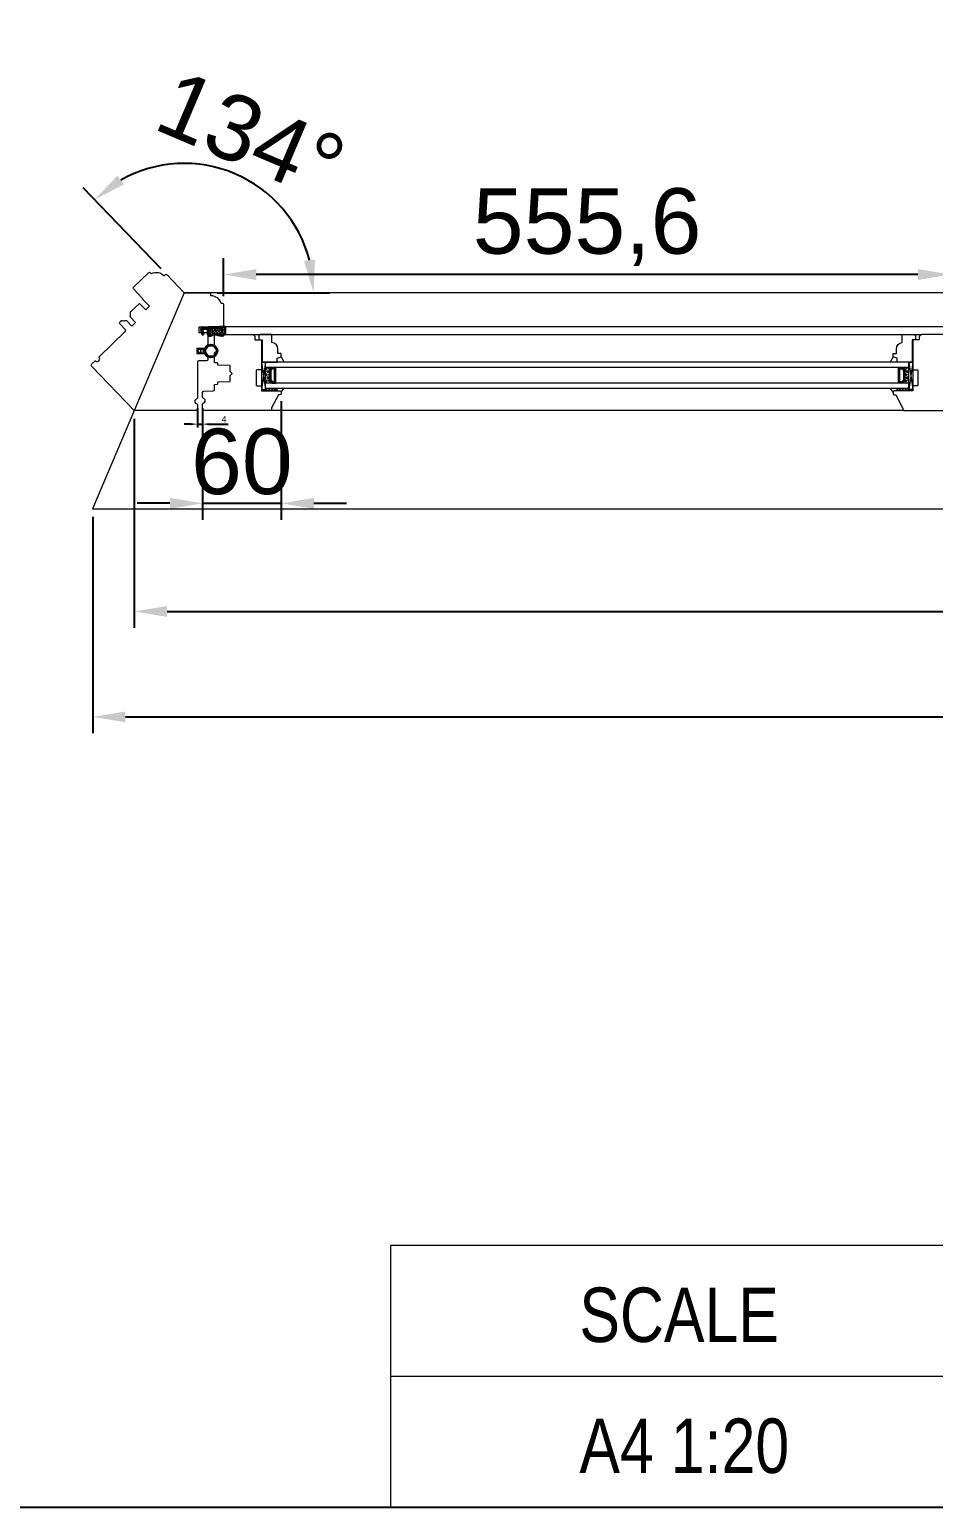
# Model space of a CAD drawing. Header units: millimetres. Extents: x 0 to 182016, y 11 to 3710.
# Drawn here: x 43149 to 43840, y 11 to 1140 of the extents above; entities that cross this region are included whole.
import ezdxf

# ---------------------------------------------------------------- set-up
doc = ezdxf.new("R2010")
doc.units = ezdxf.units.MM
for name, color, linetype, lineweight in [('Matmenys', 10, 'Continuous', 20), ('OTHER', 251, 'Continuous', 13), ('Stakta', 7, 'Continuous', 25), ('Testinės profilio linijos', 7, 'Continuous', 5)]:
    doc.layers.add(name, color=color, linetype=linetype, lineweight=lineweight)
doc.layers.add('Stiklo paketas', color=7, linetype='Continuous')
doc.styles.get("Standard").update_dxf_attribs({"font": 'arial.ttf'})
doc.dimstyles.new('2', dxfattribs={"dimscale": 2, "dimtxt": 2.5, "dimasz": 2.5, "dimexe": 1.25, "dimexo": 0.625, "dimtad": 1, "dimtxsty": 'Standard', "dimcen": 2.5, "dimadec": 0, "dimazin": 0, "dimtfac": 1, "dimtmove": 0, "dimatfit": 3, "dimfxl": 1, "dimarcsym": 0})
doc.dimstyles.new('Padidinti matmenys', dxfattribs={"dimscale": 10, "dimtxt": 5, "dimasz": 2.5, "dimexe": 1.25, "dimexo": 0.625, "dimtad": 1, "dimdec": 1, "dimtxsty": 'Standard', "dimcen": 2.5, "dimadec": 0, "dimazin": 0, "dimtfac": 1, "dimtdec": 1, "dimtmove": 0, "dimatfit": 3, "dimfxl": 1, "dimarcsym": 0})

# ---------------------------------------------------------------- blocks, each defined once
blk = doc.blocks.new('*D1687')
at = {"color": 0, "lineweight": -2, "transparency": 16777216}
for p, q in [((43229.4, 842.4), (43229.4, 682.7)), ((45789.3, 842.4), (45789.3, 682.7)), ((43254.4, 695.2), (45764.3, 695.2))]:
    blk.add_line(p, q, dxfattribs=at)
at = {"color": 0, "transparency": 16777216}
for points in [[(43254.4, 699.4), (43254.4, 691.1), (43229.4, 695.2)], [(45764.3, 699.4), (45764.3, 691.1), (45789.3, 695.2)]]:
    blk.add_solid(points, dxfattribs=at)
at = {"layer": 'Defpoints', "color": 0, "transparency": 16777216}
for p in [(43229.4, 848.6), (45789.3, 848.6), (45789.3, 695.2)]:
    blk.add_point(p, dxfattribs=at)
at = {"color": 0, "lineweight": 5, "transparency": 16777216, "insert": (44509.4, 727), "char_height": 50, "attachment_point": 5}
blk.add_mtext('2560', dxfattribs=at)
blk = doc.blocks.new('*D1690')
at = {"color": 0, "lineweight": -2, "transparency": 16777216}
for p, q in [((43297.6, 935.9), (43297.6, 965)), ((43853.2, 935.9), (43853.2, 965)), ((43828.2, 952.5), (43322.6, 952.5))]:
    blk.add_line(p, q, dxfattribs=at)
at = {"color": 0, "transparency": 16777216}
for points in [[(43322.6, 956.7), (43322.6, 948.4), (43297.6, 952.5)], [(43828.2, 956.7), (43828.2, 948.4), (43853.2, 952.5)]]:
    blk.add_solid(points, dxfattribs=at)
at = {"layer": 'Defpoints', "color": 0, "transparency": 16777216}
for p in [(43297.6, 952.5), (43297.6, 929.6), (43853.2, 929.6)]:
    blk.add_point(p, dxfattribs=at)
at = {"color": 0, "lineweight": 5, "transparency": 16777216, "insert": (43575.4, 988.8), "char_height": 50, "attachment_point": 5}
blk.add_mtext('555,6', dxfattribs=at)
blk = doc.blocks.new('*D1691')
at = {"color": 0, "lineweight": -2, "transparency": 16777216}
for p, q in [((43197.6, 767.4), (43197.6, 602.2)), ((45821.2, 767.4), (45821.2, 602.2)), ((43222.6, 614.7), (45796.2, 614.7))]:
    blk.add_line(p, q, dxfattribs=at)
at = {"color": 0, "transparency": 16777216}
for points in [[(43222.6, 618.8), (43222.6, 610.5), (43197.6, 614.7)], [(45796.2, 618.8), (45796.2, 610.5), (45821.2, 614.7)]]:
    blk.add_solid(points, dxfattribs=at)
at = {"layer": 'Defpoints', "color": 0, "transparency": 16777216}
for p in [(43197.6, 773.6), (45821.2, 773.6), (45821.2, 614.7)]:
    blk.add_point(p, dxfattribs=at)
at = {"color": 0, "lineweight": 5, "transparency": 16777216, "insert": (44509.4, 651), "char_height": 50, "attachment_point": 5}
blk.add_mtext('2623,6', dxfattribs=at)
blk = doc.blocks.new('*D1692')
at = {"color": 0, "lineweight": -2, "transparency": 16777216}
for p, q in [((43341.6, 855.9), (43341.6, 765.3)), ((43281.6, 845.6), (43281.6, 765.3)), ((43256.6, 777.8), (43231.6, 777.8)), ((43281.6, 777.8), (43341.6, 777.8)), ((43366.6, 777.8), (43391.6, 777.8))]:
    blk.add_line(p, q, dxfattribs=at)
at = {"color": 0, "transparency": 16777216}
for points in [[(43256.6, 781.9), (43256.6, 773.6), (43281.6, 777.8)], [(43366.6, 781.9), (43366.6, 773.6), (43341.6, 777.8)]]:
    blk.add_solid(points, dxfattribs=at)
at = {"layer": 'Defpoints', "color": 0, "transparency": 16777216}
for p in [(43341.6, 862.1), (43281.6, 851.9), (43341.6, 777.8)]:
    blk.add_point(p, dxfattribs=at)
at = {"color": 0, "lineweight": 5, "transparency": 16777216, "insert": (43311.6, 809.5), "char_height": 50, "attachment_point": 5}
blk.add_mtext('60', dxfattribs=at)
blk = doc.blocks.new('*D1693')
at = {"layer": 'Defpoints', "color": 0, "transparency": 16777216}
for p in [(43277.6, 851.6), (43281.6, 851.6), (43281.6, 838.3)]:
    blk.add_point(p, dxfattribs=at)
at = {"layer": 'Matmenys', "color": 0, "lineweight": -2, "transparency": 16777216}
for p, q in [((43277.6, 850.4), (43277.6, 835.8)), ((43281.6, 850.4), (43281.6, 835.8)), ((43272.6, 838.3), (43267.6, 838.3)), ((43277.6, 838.3), (43281.6, 838.3)), ((43286.6, 838.3), (43301, 838.3))]:
    blk.add_line(p, q, dxfattribs=at)
at = {"layer": 'Matmenys', "color": 0, "transparency": 16777216}
for points in [[(43272.6, 839.1), (43272.6, 837.4), (43277.6, 838.3)], [(43286.6, 839.1), (43286.6, 837.4), (43281.6, 838.3)]]:
    blk.add_solid(points, dxfattribs=at)
at = {"layer": 'Matmenys', "color": 0, "lineweight": 5, "transparency": 16777216, "insert": (43298, 842), "char_height": 5, "attachment_point": 5}
blk.add_mtext('4', dxfattribs=at)
blk = doc.blocks.new('*D2089')
at = {"color": 0, "lineweight": -2, "ltscale": 0.1, "transparency": 16777216}
for p, q in [((43250, 956.8), (43190.2, 1018.7)), ((43292.8, 938.6), (43378.9, 938.6))]:
    blk.add_line(p, q, dxfattribs=at)
blk.add_arc((43267.6, 938.6), 98.8, 14.5306, 119.4694, dxfattribs=at)
at = {"color": 0, "ltscale": 0.1, "transparency": 16777216}
for points in [[(43221.5, 1021.4), (43216.5, 1028), (43198.9, 1009.7)], [(43367.4, 964), (43359.1, 962.9), (43366.4, 938.6)]]:
    blk.add_solid(points, dxfattribs=at)
at = {"layer": 'Defpoints', "color": 0, "ltscale": 0.1, "transparency": 16777216}
for p in [(43337.9, 1008.1), (43254.4, 952.3), (43267.6, 938.6), (43267.6, 938.6), (43286.6, 938.6)]:
    blk.add_point(p, dxfattribs=at)
at = {"color": 0, "ltscale": 0.1, "transparency": 16777216, "insert": (43318.6, 1058.9), "char_height": 50, "attachment_point": 5, "rotation": 337}
blk.add_mtext('134°', dxfattribs=at)

msp = doc.modelspace()

# ---------------------------------------------------------------- hatches: boundary and pattern name
at = {"lineweight": 0}
h = msp.add_hatch(dxfattribs=at)
h.set_pattern_fill('HEX', color=256, scale=0.25, angle=90, style=0)
h.set_pattern_definition([(90, (23945.9227, -12037.7661), (1.374815, -4e-16), [0.79375, -1.5875]), (330, (23945.9227, -12037.7661), (-0.6874075, -1.190624716), [0.79375, -1.5875]), (30, (23945.9227, -12036.9724), (0.6874075, -1.190624716), [0.79375, -1.5875])])
h.paths.add_polyline_path([(43329.5872612, 869.6421489), (43334.5872612, 869.6421489), (43332.5872612, 871.6421489), (43332.5872612, 879.6421489), (43334.5872612, 881.6421489), (43329.5872612, 881.642858)])
h = msp.add_hatch(dxfattribs=at)
h.set_pattern_fill('JIS_WOOD', color=256, angle=90, style=0)
h.set_pattern_definition([(45, (23945.9227, -12037.76614), (0.5, -0.5), [])])
h.paths.add_polyline_path([(43332.5872612, 879.6421489), (43332.5872612, 871.6421489), (43334.5872612, 869.6421489), (43337.5872612, 869.6421489), (43337.6049946, 881.6787315), (43334.5872612, 881.6421489)])
h.paths.add_polyline_path([(43333.5872612, 872.0563625), (43333.5872612, 879.2279353), (43335.0014747, 880.6421489), (43336.5872612, 880.6421489), (43336.5872612, 870.6421489), (43335.0014747, 870.6421489)], flags=16)
h = msp.add_hatch(dxfattribs=at)
h.set_pattern_fill('JIS_WOOD', color=256, angle=90, style=0)
h.set_pattern_definition([(45, (26832.1894, -12037.76614), (0.5, -0.5), [])])
h.paths.add_polyline_path([(43818.2261579, 879.6421489), (43818.2261579, 871.6421489), (43816.2261579, 869.6421489), (43813.2261579, 869.6421489), (43813.2084245, 881.6787315), (43816.2261579, 881.6421489)])
h.paths.add_polyline_path([(43817.2261579, 872.0563625), (43817.2261579, 879.2279353), (43815.8119444, 880.6421489), (43814.2261579, 880.6421489), (43814.2261579, 870.6421489), (43815.8119444, 870.6421489)], flags=16)
h = msp.add_hatch(dxfattribs=at)
h.set_pattern_fill('HEX', color=256, scale=0.25, angle=90, style=0)
h.set_pattern_definition([(90, (26832.1894, -12037.7661), (1.374815, -4e-16), [0.79375, -1.5875]), (330, (26832.1894, -12037.7661), (-0.6874075, -1.190624716), [0.79375, -1.5875]), (30, (26832.1894, -12036.9724), (0.6874075, -1.190624716), [0.79375, -1.5875])])
h.paths.add_polyline_path([(43821.2261579, 869.6421489), (43816.2261579, 869.6421489), (43818.2261579, 871.6421489), (43818.2261579, 879.6421489), (43816.2261579, 881.6421489), (43821.2261579, 881.642858)])
at = {"lineweight": 0, "ltscale": 0.5}
h = msp.add_hatch(dxfattribs=at)
h.set_pattern_fill('ANSI37', color=256, scale=0.5, angle=90, style=0)
h.set_pattern_definition([(135, (42289.6937, 863.6429), (-1.122532, -1.122532), []), (225, (42289.6937, 863.6429), (1.122532, -1.122532), [])])
h.paths.add_polyline_path([(43338.5872612, 865.642858), (43329.5872612, 865.642858), (43329.5872612, 863.642858), (43338.5872612, 863.642858)])
h = msp.add_hatch(dxfattribs=at)
h.set_pattern_fill('ANSI37', color=256, scale=0.5, angle=90, style=0)
h.set_pattern_definition([(135, (45175.9604, 863.6429), (-1.122532, -1.122532), []), (225, (45175.9604, 863.6429), (1.122532, -1.122532), [])])
h.paths.add_polyline_path([(43812.2261579, 865.642858), (43821.2261579, 865.642858), (43821.2261579, 863.642858), (43812.2261579, 863.642858)])
at = {"layer": 'Matmenys'}
h = msp.add_hatch(dxfattribs=at)
h.set_pattern_fill('ANSI37', color=252, scale=0.5, angle=-93.5893456117, style=0)
h.set_pattern_definition([(311.4106544, (39163.6566, -271281.5436), (1.190606082, 1.0500540025), []), (41.4106544, (39163.6566, -271281.5436), (-1.0500540025, 1.190606082), [])])
edge = h.paths.add_edge_path()
edge.add_arc((43295.6731093, 911.7625878), 0.1, 363.5893456117, 453.5893456117, ccw=False)
edge.add_line((43295.7729132, 911.7688483), (43295.8699964, 910.2211625))
edge.add_arc((43296.119506, 910.2368138), 0.25, 183.5893456117, 363.5893456117)
edge.add_line((43296.3690156, 910.252465), (43296.2406299, 912.29917))
edge.add_arc((43296.1408261, 912.2929095), 0.1, 363.5893456117, 453.589345619)
edge.add_line((43296.1345656, 912.3927133), (43296.1298206, 912.4683563))
edge.add_line((43296.1298206, 912.4683563), (43298.1116215, 912.5926707))
edge.add_spline(control_points=[(43298.1116215, 912.5926707), (43298.19078, 912.5808683), (43298.2607717, 912.5696928), (43298.3445225, 912.5478989), (43298.3680868, 912.538513), (43298.3919698, 912.5258182), (43298.4000295, 912.5195689), (43298.4245173, 912.4939801), (43298.4434101, 912.4647431), (43298.4771135, 912.3604233), (43298.4902354, 912.2874911), (43298.5099376, 912.0345081), (43298.4994393, 911.8206739), (43298.4801111, 911.3781955), (43298.4756357, 911.1588666), (43298.4745596, 910.7389757), (43298.4775915, 910.5358896), (43298.490302, 909.9456823), (43298.5034784, 909.5776321), (43298.5032167, 908.8244507), (43298.4847204, 908.4477009), (43298.381534, 907.8545964), (43298.32164, 907.6270254), (43298.1686044, 907.2299242), (43298.085855, 907.0581366), (43297.8818548, 906.7169688), (43297.76174, 906.5507662), (43297.4942949, 906.2596064), (43297.3466212, 906.1360264), (43297.0654367, 905.9763077), (43296.9301404, 905.9287538), (43296.6288416, 905.8691488), (43296.4652416, 905.8584455), (43295.8806448, 905.8721894), (43295.4167292, 905.9669436), (43294.5242331, 906.1386858), (43294.0971529, 906.2223804), (43293.0188043, 906.4335667), (43292.3607537, 906.5673008), (43291.3676518, 906.6922268), (43291.0640506, 906.7227207), (43290.442007, 906.7470561), (43290.126103, 906.7395154), (43289.5768947, 906.6546311), (43289.3408113, 906.5932924), (43288.9401599, 906.4208321), (43288.7815274, 906.3259836), (43288.4828686, 906.1417152), (43288.3414113, 906.0518577), (43288.0396285, 905.8957746), (43287.8745757, 905.8258045), (43287.509454, 905.7060733), (43287.3085039, 905.6630707), (43286.9690873, 905.639172), (43286.8271018, 905.6523778), (43286.6318811, 905.7124171), (43286.5665533, 905.7491573), (43286.43983, 905.8577064), (43286.3806521, 905.9297725), (43286.2235746, 906.1938601), (43286.1420749, 906.4349684), (43286.0254576, 906.9853794), (43285.9889261, 907.2935745), (43285.9356546, 907.8897923), (43285.9164322, 908.1773433), (43285.8730727, 908.7078331), (43285.8509365, 908.9560916), (43285.8147222, 909.3608939), (43285.8006358, 909.5182972), (43285.7725137, 909.8422296), (43285.7574776, 910.0205469), (43285.6891926, 910.3234139), (43285.6535576, 910.4412359), (43285.5579608, 910.6537147), (43285.5048139, 910.7476295), (43285.3861732, 910.8928232), (43285.3305509, 910.9478414), (43285.2067837, 911.0369333), (43285.1431567, 911.0698127), (43285.0242926, 911.1179809), (43284.9672156, 911.1348622), (43284.8666352, 911.1608061), (43284.8222396, 911.1705236), (43284.7812433, 911.1795596)], knot_values=[0, 0, 0, 0, 0.2245066002, 0.2245066002, 0.377043448, 0.377043448, 0.5295802957, 0.5295802957, 0.8082977366, 0.8082977366, 1.0870151774, 1.0870151774, 1.6244414062, 1.6244414062, 2.161867635, 2.161867635, 2.6992938638, 2.6992938638, 3.7741463214, 3.7741463214, 5.0334406395, 5.0334406395, 5.8656302806, 5.8656302806, 6.5060139406, 6.5060139406, 7.1463976006, 7.1463976006, 7.7996240151, 7.7996240151, 8.3563201169, 8.3563201169, 8.9130162187, 8.9130162187, 10.239934143, 10.239934143, 11.5668520673, 11.5668520673, 13.5970761059, 13.5970761059, 14.4582175179, 14.4582175179, 15.3193589298, 15.3193589298, 15.9856015553, 15.9856015553, 16.5061017172, 16.5061017172, 17.0266018791, 17.0266018791, 17.547102041, 17.547102041, 18.1672448488, 18.1672448488, 18.7176261004, 18.7176261004, 19.1465766047, 19.1465766047, 19.5755271091, 19.5755271091, 20.3898249977, 20.3898249977, 21.2041228863, 21.2041228863, 21.9655448497, 21.9655448497, 22.7269668131, 22.7269668131, 23.2229068178, 23.2229068178, 23.7188468224, 23.7188468224, 24.0184411081, 24.0184411081, 24.2549295987, 24.2549295987, 24.4119994701, 24.4119994701, 24.5501072405, 24.5501072405, 24.6882150108, 24.6882150108, 24.8099116426, 24.8099116426, 24.8099116426, 24.8099116426], degree=3, periodic=0)
edge.add_line((43284.7812433, 911.1795596), (43295.6668488, 911.8623916))

# ---------------------------------------------------------------- linework, layer by layer
at = {"lineweight": 5}
for p, q in [((43267.5872612, 938.642858), (43197.5489165, 773.642858)), ((43197.5489165, 773.642858), (45821.181193, 773.642858))]:
    msp.add_line(p, q, dxfattribs=at)
for p, q in [((43281.1793742, 912.4564378), (43280.149033, 911.3899731)), ((43280.149033, 911.3899731), (43280.1803354, 910.8909539)), ((43280.1803354, 910.8909539), (43280.3276213, 910.9001929)), ((43280.3276213, 910.9001929), (43281.3110678, 906.5531024)), ((43280.8330838, 910.9318995), (43295.6668488, 911.8623916)), ((43280.8330838, 910.9318995), (43281.0702786, 909.8834364)), ((43281.9270149, 912.5033358), (43280.8763017, 911.4355932)), ((43280.8763017, 911.4355932), (43296.1345656, 912.3927133)), ((43281.0702786, 909.8834364), (43281.5579546, 909.9937638)), ((43281.1793742, 912.4564378), (43281.9270149, 912.5033358)), ((43281.3110678, 906.5531024), (43282.2864198, 906.7737573)), ((43281.5579546, 909.9937638), (43282.2864198, 906.7737573)), ((43295.7729132, 911.7688483), (43295.8699964, 910.2211625)), ((43296.1345656, 912.3927133), (43296.1298206, 912.4683563)), ((43296.2406299, 912.29917), (43296.3690156, 910.252465))]:
    msp.add_line(p, q)
at = {"color": 1}
for p, q in [((43298.1558618, 912.8893907), (43282.8310463, 911.928096)), ((43298.1116215, 912.5926707), (43282.8766768, 911.6370134)), ((43284.7166705, 910.8865914), (43282.9562192, 910.7761619))]:
    msp.add_line(p, q, dxfattribs=at)
at = {"lineweight": 0}
for p, q in [((43329.5872612, 885.6421489), (43326.5872612, 864.6421489)), ((43326.5872612, 885.6421489), (43329.5872612, 864.6421489)), ((43341.5872612, 889.642858), (43343.8739263, 885.642858)), ((43809.2261579, 889.642858), (43806.9394928, 885.642858)), ((43821.2261579, 885.6421489), (43824.2261579, 864.6421489)), ((43824.2261579, 885.6421489), (43821.2261579, 864.6421489)), ((43329.5872612, 863.642858), (43329.5872612, 866.642858)), ((43338.5872612, 863.642858), (43338.5872612, 865.642858)), ((43341.5872612, 862.642858), (43343.8739263, 865.642858)), ((43809.2261579, 862.642858), (43806.9394928, 865.642858)), ((43812.2261579, 863.642858), (43812.2261579, 865.642858)), ((43821.2261579, 863.642858), (43821.2261579, 866.642858)), ((47125.5945936, 210.9357406), (43425.1343092, 210.9357406)), ((43425.1343092, 210.9357406), (43425.1343092, 10.9108603)), ((44152.1008266, 110.9233004), (43425.1343092, 110.9233004))]:
    msp.add_line(p, q, dxfattribs=at)
msp.add_lwpolyline([(47125.5945936, 3710.4502728), (47125.5945936, 10.9108603), (41626.2792508, 10.9108603), (41626.2792508, 3710.4502728)], close=True)
for points in [[(43334.5872612, 900.642858), (43334.5872612, 906.642858), (43325.5872612, 906.642858, 0.4142135624), (43324.5872612, 905.642858), (43324.5872612, 902.642858), (43327.0872612, 902.642858), (43327.0872612, 885.642858), (43338.5872612, 885.642858), (43338.5872612, 888.642858), (43341.5872612, 889.642858), (43341.5872612, 892.142858), (43339.0872612, 892.142858), (43339.0872612, 895.6679208, 0.3851703882), (43334.5872612, 900.642858)], [(43816.2261579, 900.642858), (43816.2261579, 906.642858), (43825.2261579, 906.642858, -0.4142135624), (43826.2261579, 905.642858), (43826.2261579, 902.642858), (43823.7261579, 902.642858), (43823.7261579, 885.642858), (43812.2261579, 885.642858), (43812.2261579, 888.642858), (43809.2261579, 889.642858), (43809.2261579, 892.142858), (43811.7261579, 892.142858), (43811.7261579, 895.6679208, -0.3851703882), (43816.2261579, 900.642858)]]:
    msp.add_lwpolyline(points, format="xyb", dxfattribs=at)
for points in [[(43326.5872612, 885.6421489), (43326.5872612, 864.6421489), (43329.5872612, 864.6421489), (43329.5872612, 885.6421489)], [(43332.5872612, 879.6421489), (43332.5872612, 871.6421489), (43334.5872612, 869.6421489), (43337.5872612, 869.6421489), (43337.5872612, 881.6421489), (43334.5872612, 881.6421489)], [(43333.5872612, 879.2279353), (43333.5872612, 872.0563625), (43335.0014747, 870.6421489), (43336.5872612, 870.6421489), (43336.5872612, 880.6421489), (43335.0014747, 880.6421489)], [(43818.2261579, 879.6421489), (43818.2261579, 871.6421489), (43816.2261579, 869.6421489), (43813.2261579, 869.6421489), (43813.2261579, 881.6421489), (43816.2261579, 881.6421489)], [(43817.2261579, 879.2279353), (43817.2261579, 872.0563625), (43815.8119444, 870.6421489), (43814.2261579, 870.6421489), (43814.2261579, 880.6421489), (43815.8119444, 880.6421489)], [(43824.2261579, 885.6421489), (43824.2261579, 864.6421489), (43821.2261579, 864.6421489), (43821.2261579, 885.6421489)]]:
    msp.add_lwpolyline(points, close=True, dxfattribs=at)
at = {"color": 18, "linetype": 'ByBlock', "true_color": 0x000000}
for radius in [4.85, 4.25]:
    msp.add_circle((43287.9797753, 894.1417924), radius, dxfattribs=at)
for centre, radius, start, end in [((43295.6731093, 911.7625878), 0.1, 3.5893456092, 93.5893456125), ((43296.119506, 910.2368138), 0.25, 183.5893456092, 3.5893456092), ((43296.1408261, 912.2929095), 0.1, 3.5893456092, 93.5893456125)]:
    msp.add_arc(centre, radius, start, end)
at = {"color": 1}
msp.add_spline([(43298.1558618, 912.8893907), (43298.5173621, 912.798894), (43298.786903, 911.5250355), (43298.2985137, 906.8326625), (43297.2553159, 905.7426563), (43295.091844, 905.7240399), (43293.3938042, 906.0544138), (43291.2283633, 906.4013301), (43289.1916417, 906.2019013), (43288.3633969, 905.7257324), (43286.5088568, 905.445469), (43285.6164109, 908.1576475), (43285.4892433, 909.6365232), (43285.371272, 910.323791), (43285.0690663, 910.7656764), (43284.7166705, 910.8865914)], degree=3, dxfattribs=at)
msp.add_open_spline([(43298.1116215, 912.5926707), (43298.19078, 912.5808683), (43298.2607717, 912.5696928), (43298.3445225, 912.5478989), (43298.3680868, 912.538513), (43298.3919698, 912.5258182), (43298.4000295, 912.5195689), (43298.4245173, 912.4939801), (43298.4434101, 912.4647431), (43298.4771135, 912.3604233), (43298.4902354, 912.2874911), (43298.5099376, 912.0345081), (43298.4994393, 911.8206739), (43298.4801111, 911.3781955), (43298.4756357, 911.1588666), (43298.4745596, 910.7389757), (43298.4775915, 910.5358896), (43298.490302, 909.9456823), (43298.5034784, 909.5776321), (43298.5032167, 908.8244507), (43298.4847204, 908.4477009), (43298.381534, 907.8545964), (43298.32164, 907.6270254), (43298.1686044, 907.2299242), (43298.085855, 907.0581366), (43297.8818548, 906.7169688), (43297.76174, 906.5507662), (43297.4942949, 906.2596064), (43297.3466212, 906.1360264), (43297.0654367, 905.9763077), (43296.9301404, 905.9287538), (43296.6288416, 905.8691488), (43296.4652416, 905.8584455), (43295.8806448, 905.8721894), (43295.4167292, 905.9669436), (43294.5242331, 906.1386858), (43294.0971529, 906.2223804), (43293.0188043, 906.4335667), (43292.3607537, 906.5673008), (43291.3676518, 906.6922268), (43291.0640506, 906.7227207), (43290.442007, 906.7470561), (43290.126103, 906.7395154), (43289.5768947, 906.6546311), (43289.3408113, 906.5932924), (43288.9401599, 906.4208321), (43288.7815274, 906.3259836), (43288.4828686, 906.1417152), (43288.3414113, 906.0518577), (43288.0396285, 905.8957746), (43287.8745757, 905.8258045), (43287.509454, 905.7060733), (43287.3085039, 905.6630707), (43286.9690873, 905.639172), (43286.8271018, 905.6523778), (43286.6318811, 905.7124171), (43286.5665533, 905.7491573), (43286.43983, 905.8577064), (43286.3806521, 905.9297725), (43286.2235746, 906.1938601), (43286.1420749, 906.4349684), (43286.0254576, 906.9853794), (43285.9889261, 907.2935745), (43285.9356546, 907.8897923), (43285.9164322, 908.1773433), (43285.8730727, 908.7078331), (43285.8509365, 908.9560916), (43285.8147222, 909.3608939), (43285.8006358, 909.5182972), (43285.7725137, 909.8422296), (43285.7574776, 910.0205469), (43285.6891926, 910.3234139), (43285.6535576, 910.4412359), (43285.5579608, 910.6537147), (43285.5048139, 910.7476295), (43285.3861732, 910.8928232), (43285.3305509, 910.9478414), (43285.2067837, 911.0369333), (43285.1431567, 911.0698127), (43285.0242926, 911.1179809), (43284.9672156, 911.1348622), (43284.8666352, 911.1608061), (43284.8222396, 911.1705236), (43284.7812433, 911.1795596)], degree=3, knots=[0, 0, 0, 0, 0.2245066002, 0.2245066002, 0.377043448, 0.377043448, 0.5295802957, 0.5295802957, 0.8082977366, 0.8082977366, 1.0870151774, 1.0870151774, 1.6244414062, 1.6244414062, 2.161867635, 2.161867635, 2.6992938638, 2.6992938638, 3.7741463214, 3.7741463214, 5.0334406395, 5.0334406395, 5.8656302806, 5.8656302806, 6.5060139406, 6.5060139406, 7.1463976006, 7.1463976006, 7.7996240151, 7.7996240151, 8.3563201169, 8.3563201169, 8.9130162187, 8.9130162187, 10.239934143, 10.239934143, 11.5668520673, 11.5668520673, 13.5970761059, 13.5970761059, 14.4582175179, 14.4582175179, 15.3193589298, 15.3193589298, 15.9856015553, 15.9856015553, 16.5061017172, 16.5061017172, 17.0266018791, 17.0266018791, 17.547102041, 17.547102041, 18.1672448488, 18.1672448488, 18.7176261004, 18.7176261004, 19.1465766047, 19.1465766047, 19.5755271091, 19.5755271091, 20.3898249977, 20.3898249977, 21.2041228863, 21.2041228863, 21.9655448497, 21.9655448497, 22.7269668131, 22.7269668131, 23.2229068178, 23.2229068178, 23.7188468224, 23.7188468224, 24.0184411081, 24.0184411081, 24.2549295987, 24.2549295987, 24.4119994701, 24.4119994701, 24.5501072405, 24.5501072405, 24.6882150108, 24.6882150108, 24.8099116426, 24.8099116426, 24.8099116426, 24.8099116426], dxfattribs=at)
at = {"layer": 'OTHER'}
msp.add_lwpolyline([(43283.1765655, 893.5317663), (43281.7606566, 893.5317663), (43281.7606566, 891.8864849), (43281.2349745, 891.8864849), (43280.4916335, 893.5317663), (43279.6990139, 893.5317663), (43279.6990139, 891.8864849), (43279.4801231, 891.8864849), (43277.9772418, 894.1417924), (43279.4801231, 896.3971), (43279.6990139, 896.3971), (43279.6990139, 894.7518186), (43280.4916335, 894.7518186), (43281.2349745, 896.3971), (43281.7606566, 896.3971), (43281.7606566, 894.7518186), (43283.1765655, 894.7518186)], dxfattribs=at)
at = {"layer": 'Stakta', "color": 18, "lineweight": 5, "true_color": 0x000000}
for points in [[(43229.3845277, 848.642858), (43196.942083, 882.2379929, -0.4142135624), (43196.9791051, 884.3589902), (43199.1734586, 886.4780527, -0.3563939587), (43199.803725, 886.5306285, 0.8164965809), (43202.6229498, 889.2531221, -0.3563939587), (43202.6974895, 889.8811698), (43222.5219182, 909.0253981, 0.4116598905), (43222.5526342, 910.4330925), (43218.4103352, 914.7981649, -0.4116598905), (43218.4410512, 916.2058593), (43219.6160217, 917.3405151, -0.2720281141), (43220.1084624, 917.4593247, 0.164173551), (43223.3042222, 917.5583742), (43227.5379395, 913.1742317), (43230.4152987, 915.9528651), (43226.1815815, 920.3370076, 0.164173551), (43226.3921009, 923.527364, -0.2720281141), (43226.5280241, 924.0153583), (43233.2874145, 930.5428257), (43238.1500231, 925.5074471), (43241.0273823, 928.2860806), (43235.9720457, 933.5210349, 0.2023892741), (43235.6982021, 934.2489285), (43228.8023799, 941.5156089, -0.4116598905), (43228.8330959, 942.9233033), (43240.2671469, 953.965038, -0.4116598905), (43241.6750557, 953.9466075), (43242.2302377, 953.3816501, 0.3199404334), (43242.5732069, 953.3210714, -0.3090857966), (43252.0506071, 951.8394972, 0.4001549105), (43252.4645071, 951.8422559), (43252.974754, 952.3349956, -0.4142135624), (43254.3887521, 952.3103142), (43267.5872612, 938.642858), (43286.5872612, 938.642858, -0.4142135624), (43287.5872612, 937.642858), (43287.5872612, 936.9335313, 0.4001549105), (43287.8727958, 936.6338802, -0.3090857966), (43295.5221065, 930.845597, 0.3199404334), (43295.8039296, 930.6409671), (43296.5959877, 930.6340549, -0.4116598905), (43297.5872612, 929.634093), (43297.5872612, 913.7388916, -0.4116598905), (43296.5959877, 912.7389297), (43286.5785346, 912.6515087, 0.2023892741), (43285.864704, 912.342858), (43278.5872612, 912.342858), (43278.5872612, 908.342858), (43285.5872612, 908.342858), (43285.5872612, 898.9461995, -0.2720281141), (43285.3306476, 898.5094352, 0.164173551), (43283.1819365, 896.1417924), (43277.0872612, 896.1417924), (43277.0872612, 892.1417924), (43283.1819365, 892.1417924, 0.164173551), (43285.3306476, 889.7741496, -0.2720281141), (43285.5872612, 889.3373854), (43285.5872612, 887.7039841, -0.4116598905), (43284.5959877, 886.7040222), (43278.5785346, 886.6515087, 0.4116598905), (43277.5872612, 885.6515468), (43277.5872612, 858.0923477, -0.3563939587), (43277.1872612, 857.6024498, 0.8164965809), (43277.1872612, 853.6832662, -0.3563939587), (43277.5872612, 853.1933682), (43277.5872612, 850.142858, -0.4142135624), (43276.0872612, 848.642858)], [(43293.0872612, 869.0325646), (43293.0872612, 870.0856862, -0.4091108014), (43293.578535, 870.5856101), (43302.2924969, 870.7377128, 0.4091108014), (43302.5872612, 871.0376671), (43302.5872612, 875.0614871, -0.1989123674), (43302.7337078, 875.4150405), (43303.9993932, 876.6807259, 0.4142135624), (43303.9993932, 877.10499), (43302.7337078, 878.3706754, -0.1989123674), (43302.5872612, 878.7242288), (43302.5872612, 882.7480488, 0.4091108014), (43302.2924969, 883.0480031), (43293.578535, 883.2001059, -0.4091108014), (43293.0872612, 883.7000297), (43293.0872612, 884.7531513, 0.4040262259), (43292.797731, 885.0529686), (43291.0698114, 885.1133089, -0.4040262258), (43290.5872612, 885.6130043), (43290.5872612, 892.6933682, -0.3563939587), (43290.9872612, 893.1832662, 0.8164965809), (43290.9872612, 897.1024498, -0.3563939587), (43290.5872612, 897.5923477), (43290.5872612, 905.642858, -0.4142135624), (43291.5872612, 906.642858), (43319.5872612, 906.642858, -0.4142135624), (43321.5872612, 904.642858), (43321.5872612, 902.9402513, 0.4116598905), (43321.8846432, 902.6402628), (43326.0916244, 902.603549, -0.4116598905), (43326.5872612, 902.103568), (43326.5872612, 880.173421, -0.4116598905), (43326.0916244, 879.6734401), (43322.8846432, 879.6454532, 0.4116598905), (43322.5872612, 879.3454646), (43322.5872612, 867.9402513, 0.4116598905), (43322.8846432, 867.6402628), (43326.0916244, 867.6122758, -0.4116598905), (43326.5872612, 867.1122949), (43326.5872612, 863.642858), (43340.5872612, 863.642858, -0.4142135624), (43341.5872612, 862.642858), (43341.5872612, 861.6516229, -0.4116598905), (43340.5959877, 860.651661), (43339.5872612, 860.642858), (43334.3286931, 850.7529297, 0.1227845609), (43334.2701669, 850.518194), (43334.2701669, 849.642858, -0.4142135624), (43333.2701669, 848.642858), (43282.5872612, 848.642858, -0.4142135624), (43281.5872612, 849.642858), (43281.5872612, 853.6933682, -0.3563939587), (43281.9872612, 854.1832662, 0.8164965809), (43281.9872612, 858.1024498, -0.3563939587), (43281.5872612, 858.5923477), (43281.5872612, 862.5730049, -0.4116598905), (43282.5785346, 863.5729669), (43289.5959877, 863.6342073, 0.4116598905), (43290.5872612, 864.6341692), (43290.5872612, 868.1726946, -0.4040361542), (43291.0698114, 868.6724071), (43292.797731, 868.7327473, 0.4040262258)]]:
    msp.add_lwpolyline(points, format="xyb", close=True, dxfattribs=at)
msp.add_lwpolyline([(43856.8857414, 906.642858), (43831.2261579, 906.642858, 0.4142135624), (43829.2261579, 904.642858), (43829.2261579, 902.9402513, -0.4116598905), (43828.9287759, 902.6402628), (43824.7217947, 902.603549, 0.4116598905), (43824.2261579, 902.103568), (43824.2261579, 880.173421, 0.4116598905), (43824.7217947, 879.6734401), (43827.9287759, 879.6454532, -0.4116598905), (43828.2261579, 879.3454646), (43828.2261579, 867.9402513, -0.4116598905), (43827.9287759, 867.6402628), (43824.7217947, 867.6122758, 0.4116598905), (43824.2261579, 867.1122949), (43824.2261579, 863.642858), (43810.2261579, 863.642858, 0.4142135624), (43809.2261579, 862.642858), (43809.2261579, 861.6516229, 0.4116598905), (43810.2174314, 860.651661), (43811.2261579, 860.642858), (43816.484726, 850.7529297, -0.1227845609), (43816.5432522, 850.518194), (43816.5432522, 849.642858, 0.4142135624), (43817.5432522, 848.642858), (43868.2261579, 848.642858, 0.4142135624)], format="xyb", dxfattribs=at)
at = {"layer": 'Stiklo paketas', "lineweight": 5}
for p, q in [((43821.2261579, 885.6431154), (43329.5872612, 885.6421489)), ((43821.2261579, 881.6431154), (43329.5872612, 881.6431154)), ((43821.2261579, 869.6431154), (43329.5872612, 869.6431154)), ((43821.2261579, 865.6127895), (43329.5872612, 865.5547661))]:
    msp.add_line(p, q, dxfattribs=at)
at = {"layer": 'Testinės profilio linijos', "lineweight": 5}
for p, q in [((45732.1428218, 938.642858), (43267.5872612, 938.642858)), ((43864.3576953, 912.642858), (43286.4557238, 912.642858)), ((43319.5886032, 906.6428575), (43831.2251565, 906.6428577))]:
    msp.add_line(p, q, dxfattribs=at)
at = {"layer": 'Testinės profilio linijos'}
msp.add_line((43817.5432522, 848.642858), (43333.2701669, 848.642858), dxfattribs=at)

# ---------------------------------------------------------------- texts
at = {"lineweight": 0, "width": 0.8}
for s, p in [('SCALE', (43569.4758711, 137.2134153)), ('A4 1:20', (43569.4758711, 37.2009752))]:
    msp.add_text(s, height=41.62239482, dxfattribs=at).set_placement(p)

# ---------------------------------------------------------------- dimensions: what is measured, and where the dimension line sits
at = {"color": 1, "ltscale": 0.1}
dim = msp.add_angular_dim_2l(base=(43337.8847456, 1008.127116), line1=((43254.3887521, 952.3103142), (43267.5872612, 938.642858)), line2=((43267.5872612, 938.642858), (43286.5872612, 938.642858)), dimstyle='Padidinti matmenys', dxfattribs=at)
dim.commit()
dim.dimension.update_dxf_attribs({"geometry": '*D2089', "text_midpoint": (43318.6315917, 1058.8957649)})
at = {"color": 1, "lineweight": 5}
dim = msp.add_linear_dim(base=(43297.5872612, 952.517016), p1=(43853.2261579, 929.634093), p2=(43297.5872612, 929.634093), angle=180, dimstyle='Padidinti matmenys', dxfattribs=at)
dim.commit()
dim.dimension.update_dxf_attribs({"geometry": '*D1690', "text_midpoint": (43575.4067096, 988.814765)})
dim = msp.add_linear_dim(base=(43341.5872612, 777.7611952), p1=(43281.5872612, 851.892858), p2=(43341.5872612, 862.142858), angle=180, dimstyle='Padidinti matmenys', dxfattribs=at)
dim.commit()
dim.dimension.update_dxf_attribs({"geometry": '*D1692', "text_midpoint": (43311.5872612, 777.7611952), "dimtype": 160})
for base, p1, p2, picture, middle in [((45789.3455818, 695.2196599), (43229.3845277, 848.642858), (45789.3455818, 848.642858), '*D1687', (44509.3650547, 726.9983093)), ((45821.181193, 614.6526166), (43197.6093781, 773.642858), (45821.181193, 773.642858), '*D1691', (44509.3952855, 650.9503656))]:
    dim = msp.add_linear_dim(base=base, p1=p1, p2=p2, dimstyle='Padidinti matmenys', dxfattribs=at)
    dim.commit()
    dim.dimension.update_dxf_attribs({"geometry": picture, "text_midpoint": middle})
at = {"layer": 'Matmenys', "lineweight": 5}
dim = msp.add_linear_dim(base=(43281.5872612, 838.250346), p1=(43277.5872612, 851.642858), p2=(43281.5872612, 851.642858), angle=180, dimstyle='2', override={"dimtmove": 0}, dxfattribs=at)
dim.commit()
dim.dimension.update_dxf_attribs({"geometry": '*D1693', "text_midpoint": (43298.0081343, 838.250346), "dimtype": 160})

doc.saveas('drawing.dxf')
